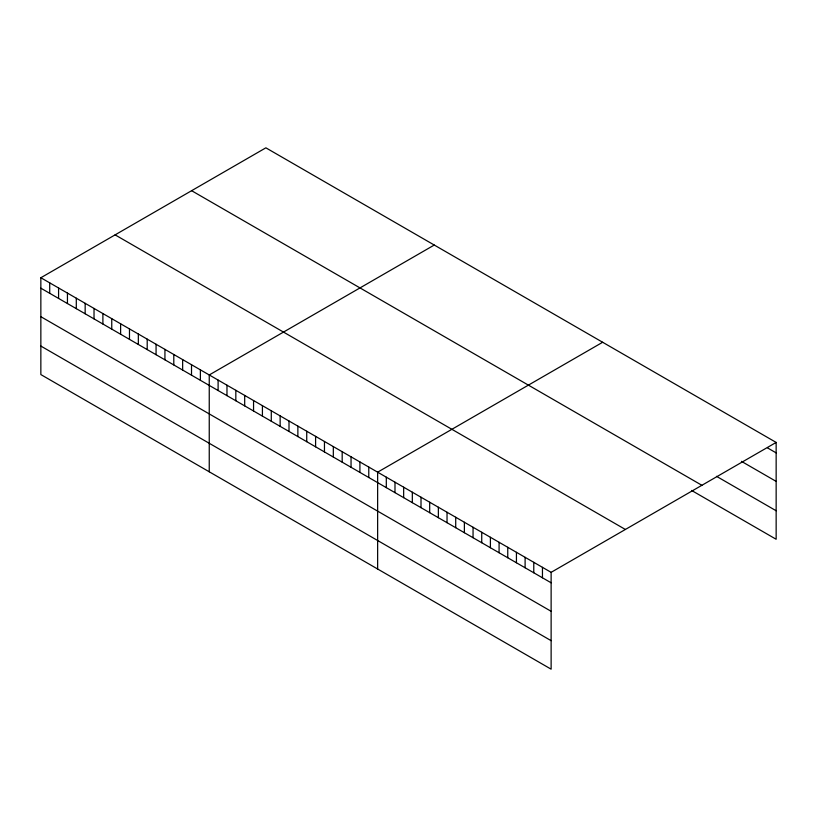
<?xml version="1.0" encoding="UTF-8"?>
<svg xmlns="http://www.w3.org/2000/svg" width="817" height="817" viewBox="0 0 817 817"><rect width="100%" height="100%" fill="white"/><g stroke="black" fill="none" stroke-linecap="round" stroke-linejoin="round"><path stroke-width="1.23" d="M40.85 277.739L551.128 572.339L551.128 669.174L40.85 374.574L40.85 277.739L265.872 147.826L776.15 442.426L776.15 539.261L691.57 490.435M434.266 245.039L209.244 374.952L209.244 471.787M602.65 342.262L377.638 472.175L377.638 569.01M551.128 572.339L776.15 442.426M767.48 447.869L776.15 452.884M741.448 461.35L776.15 481.387M716.509 476.321L776.15 510.758M191.617 190.698L701.895 485.298M115.105 234.867L625.383 529.477M40.85 288.187L551.128 582.797M40.85 316.69L551.128 611.3M40.85 346.061L551.128 640.671M542.457 567.335L542.457 577.782M533.777 562.331L533.777 572.778M525.106 557.317L525.106 567.764M516.436 552.312L516.436 562.76M507.755 547.298L507.755 557.756M499.085 542.294L499.085 552.741M490.404 537.29L490.404 547.737M481.734 532.276L481.734 542.723M473.053 527.271L473.053 537.719M464.383 522.257L464.383 532.704M455.712 517.253L455.712 527.7M447.032 512.249L447.032 522.696M438.361 507.234L438.361 517.682M429.681 502.23L429.681 512.678M421.01 497.216L421.01 507.663M412.33 492.212L412.33 502.659M403.659 487.198L403.659 497.655M394.989 482.193L394.989 492.641M386.308 477.189L386.308 487.637M368.773 467.058L368.773 477.506M359.909 461.942L359.909 472.389M351.044 456.826L351.044 467.273M342.18 451.709L342.18 462.156M333.326 446.593L333.326 457.04M324.461 441.476L324.461 451.924M315.597 436.36L315.597 446.807M306.732 431.243L306.732 441.691M297.868 426.127L297.868 436.574M289.004 421.01L289.004 431.458M280.149 415.894L280.149 426.341M271.285 410.777L271.285 421.225M262.42 405.661L262.42 416.108M253.556 400.544L253.556 410.992M244.691 395.428L244.691 405.875M235.827 390.312L235.827 400.759M226.973 385.195L226.973 395.642M218.108 380.079L218.108 390.526M200.379 369.835L200.379 380.293M191.515 364.719L191.515 375.177M182.651 359.603L182.651 370.05M173.796 354.486L173.796 364.933M164.932 349.37L164.932 359.817M156.067 344.253L156.067 354.701M147.203 339.137L147.203 349.584M138.339 334.02L138.339 344.468M129.474 328.904L129.474 339.351M120.62 323.787L120.62 334.235M111.755 318.671L111.755 329.118M102.891 313.554L102.891 324.002M94.026 308.438L94.026 318.885M85.162 303.321L85.162 313.769M76.298 298.205L76.298 308.652M67.443 293.089L67.443 303.536M58.579 287.972L58.579 298.419M49.714 282.856L49.714 293.303"/></g></svg>
